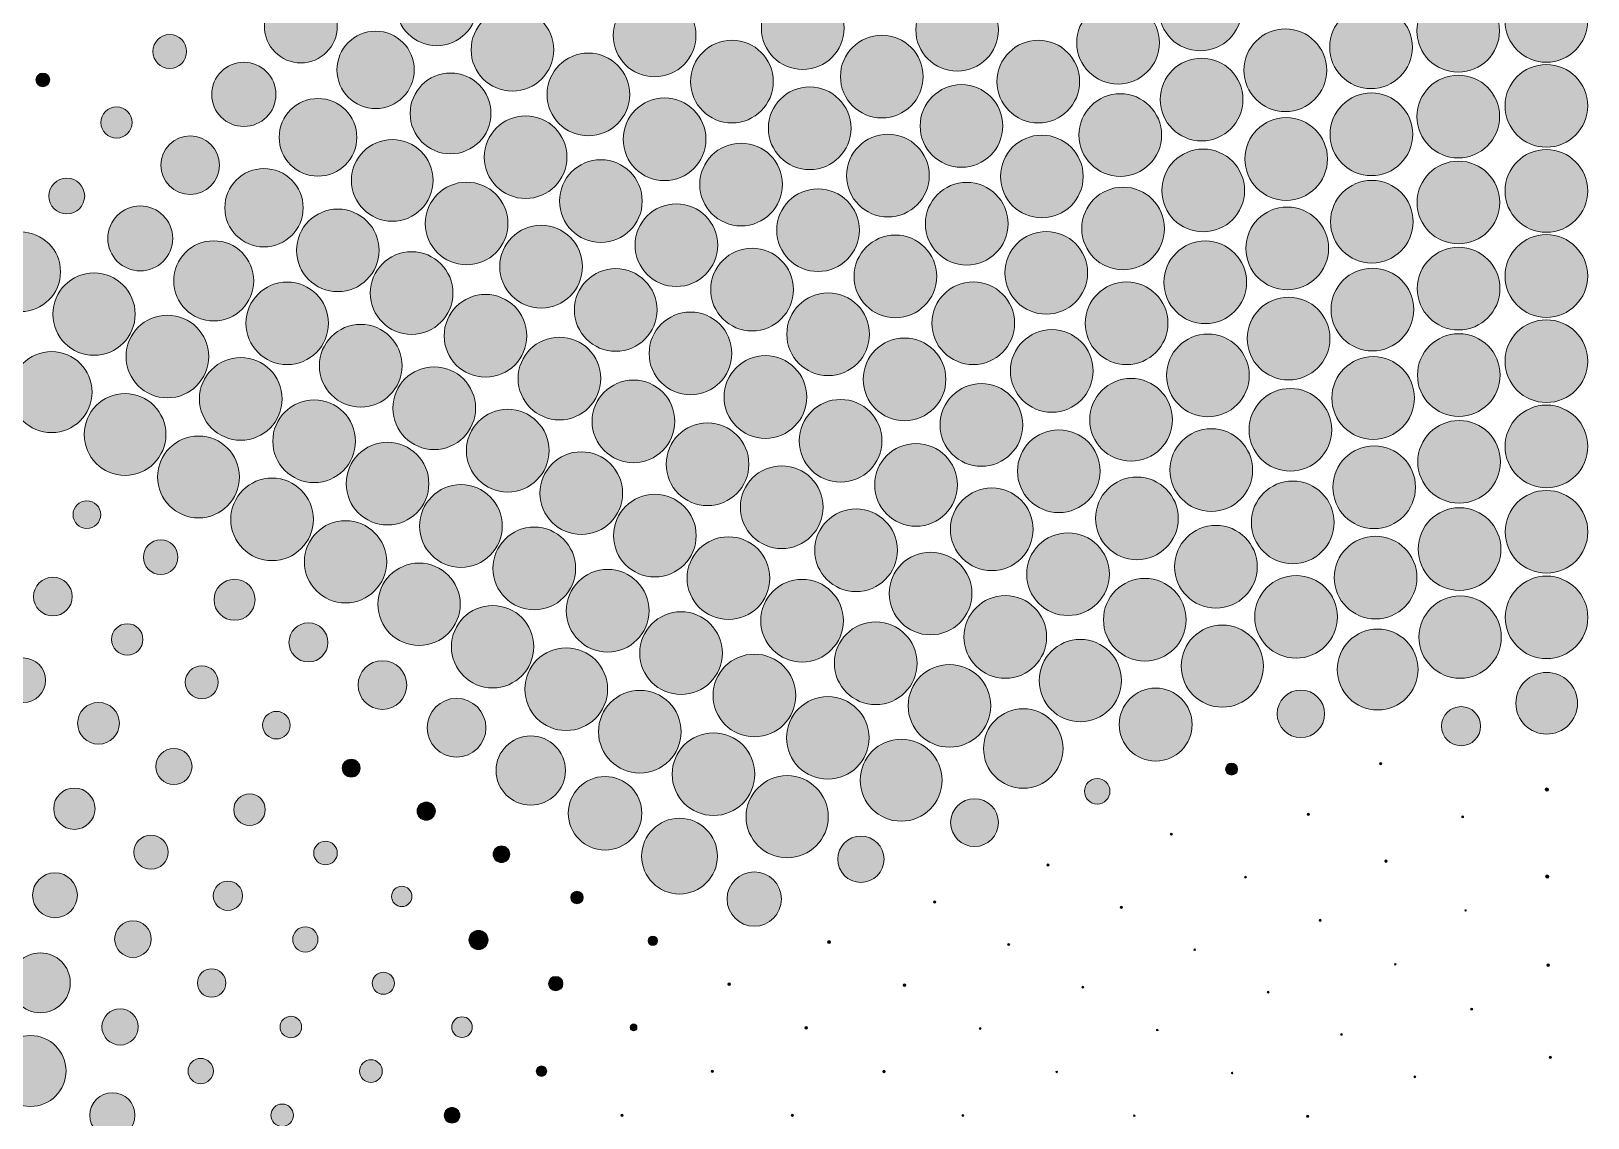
# Model space of a CAD drawing. Extents: x 3515 to 4006, y 175 to 667.
# Drawn here: x 3666.5 to 3757.7, y 426 to 489.6 of the extents above; entities that cross this region are included whole.
import ezdxf

# ---------------------------------------------------------------- set-up
doc = ezdxf.new("R2010")
doc.units = 0
doc.header["$MEASUREMENT"] = 0
doc.layers.add('Capa 1', color=7, linetype='Continuous', lineweight=0)

# ---------------------------------------------------------------- blocks, each defined once
blk = doc.blocks.new('Block_0')
at = {"layer": 'Capa 1', "true_color": 0x000000, "transparency": 33554687}
h = blk.add_hatch(color=18, dxfattribs=at)
h.dxf.hatch_style = 2
edge = h.paths.add_edge_path()
edge.add_arc((3690.235, 491.133), 2.357, 0, 360)
h = blk.add_hatch(color=18, dxfattribs=at)
h.dxf.hatch_style = 2
edge = h.paths.add_edge_path()
edge.add_arc((3734.956, 490.901), 2.421, 0, 360)
h = blk.add_hatch(color=18, dxfattribs=at)
h.dxf.hatch_style = 2
edge = h.paths.add_edge_path()
edge.add_arc((3755.223, 490.233), 2.421, 0, 360)
h = blk.add_hatch(color=18, dxfattribs=at)
h.dxf.hatch_style = 2
edge = h.paths.add_edge_path()
edge.add_arc((3682.279, 489.908), 2.135, 0, 360)
h = blk.add_hatch(color=18, dxfattribs=at)
h.dxf.hatch_style = 2
edge = h.paths.add_edge_path()
edge.add_arc((3702.998, 489.379), 2.421, 0, 360)
h = blk.add_hatch(color=18, dxfattribs=at)
h.dxf.hatch_style = 2
edge = h.paths.add_edge_path()
edge.add_arc((3711.673, 489.809), 2.421, 0, 360)
h = blk.add_hatch(color=18, dxfattribs=at)
h.dxf.hatch_style = 2
edge = h.paths.add_edge_path()
edge.add_arc((3720.715, 489.715), 2.421, 0, 360)
h = blk.add_hatch(color=18, dxfattribs=at)
h.dxf.hatch_style = 2
edge = h.paths.add_edge_path()
edge.add_arc((3750.06, 489.651), 2.421, 0, 360)
h = blk.add_hatch(color=18, dxfattribs=at)
h.dxf.hatch_style = 2
edge = h.paths.add_edge_path()
edge.add_arc((3694.669, 488.536), 2.417, 0, 360)
h = blk.add_hatch(color=18, dxfattribs=at)
h.dxf.hatch_style = 2
edge = h.paths.add_edge_path()
edge.add_arc((3730.139, 488.954), 2.421, 0, 360)
h = blk.add_hatch(color=18, dxfattribs=at)
h.dxf.hatch_style = 2
edge = h.paths.add_edge_path()
edge.add_arc((3744.955, 488.686), 2.421, 0, 360)
h = blk.add_hatch(color=18, dxfattribs=at)
h.dxf.hatch_style = 2
edge = h.paths.add_edge_path()
edge.add_arc((3686.658, 487.364), 2.266, 0, 360)
h = blk.add_hatch(color=18, dxfattribs=at)
h.dxf.hatch_style = 2
edge = h.paths.add_edge_path()
edge.add_arc((3739.937, 487.341), 2.421, 0, 360)
h = blk.add_hatch(color=18, dxfattribs=at)
h.dxf.hatch_style = 2
edge = h.paths.add_edge_path()
edge.add_arc((3674.598, 488.44), 0.991, 0, 360)
h = blk.add_hatch(color=18, dxfattribs=at)
h.dxf.hatch_style = 2
edge = h.paths.add_edge_path()
edge.add_arc((3707.526, 486.678), 2.421, 0, 360)
h = blk.add_hatch(color=18, dxfattribs=at)
h.dxf.hatch_style = 2
edge = h.paths.add_edge_path()
edge.add_arc((3716.303, 486.971), 2.421, 0, 360)
h = blk.add_hatch(color=18, dxfattribs=at)
h.dxf.hatch_style = 2
edge = h.paths.add_edge_path()
edge.add_arc((3725.469, 486.677), 2.421, 0, 360)
h = blk.add_hatch(color=18, dxfattribs=at)
h.dxf.hatch_style = 2
edge = h.paths.add_edge_path()
edge.add_arc((3678.939, 485.928), 1.88, 0, 360)
h = blk.add_hatch(color=18, dxfattribs=at)
h.dxf.hatch_style = 2
edge = h.paths.add_edge_path()
edge.add_arc((3699.117, 485.925), 2.421, 0, 360)
h = blk.add_hatch(color=18, dxfattribs=at)
h.dxf.hatch_style = 2
edge = h.paths.add_edge_path()
edge.add_arc((3735.033, 485.625), 2.421, 0, 360)
h = blk.add_hatch(color=18, dxfattribs=at)
h.dxf.hatch_style = 2
edge = h.paths.add_edge_path()
edge.add_arc((3667.168, 486.773), 0.401, 0, 360)
h = blk.add_hatch(color=18, dxfattribs=at)
h.dxf.hatch_style = 2
edge = h.paths.add_edge_path()
edge.add_arc((3691.046, 484.812), 2.365, 0, 360)
h = blk.add_hatch(color=18, dxfattribs=at)
h.dxf.hatch_style = 2
edge = h.paths.add_edge_path()
edge.add_arc((3750.066, 484.63), 2.421, 0, 360)
h = blk.add_hatch(color=18, dxfattribs=at)
h.dxf.hatch_style = 2
edge = h.paths.add_edge_path()
edge.add_arc((3755.224, 485.256), 2.421, 0, 360)
h = blk.add_hatch(color=18, dxfattribs=at)
h.dxf.hatch_style = 2
edge = h.paths.add_edge_path()
edge.add_arc((3712.08, 483.945), 2.421, 0, 360)
h = blk.add_hatch(color=18, dxfattribs=at)
h.dxf.hatch_style = 2
edge = h.paths.add_edge_path()
edge.add_arc((3720.969, 484.079), 2.421, 0, 360)
h = blk.add_hatch(color=18, dxfattribs=at)
h.dxf.hatch_style = 2
edge = h.paths.add_edge_path()
edge.add_arc((3730.271, 483.547), 2.421, 0, 360)
h = blk.add_hatch(color=18, dxfattribs=at)
h.dxf.hatch_style = 2
edge = h.paths.add_edge_path()
edge.add_arc((3744.976, 483.59), 2.421, 0, 360)
h = blk.add_hatch(color=18, dxfattribs=at)
h.dxf.hatch_style = 2
edge = h.paths.add_edge_path()
edge.add_arc((3671.484, 484.28), 0.919, 0, 360)
h = blk.add_hatch(color=18, dxfattribs=at)
h.dxf.hatch_style = 2
edge = h.paths.add_edge_path()
edge.add_arc((3683.283, 483.413), 2.272, 0, 360)
h = blk.add_hatch(color=18, dxfattribs=at)
h.dxf.hatch_style = 2
edge = h.paths.add_edge_path()
edge.add_arc((3703.58, 483.297), 2.421, 0, 360)
h = blk.add_hatch(color=18, dxfattribs=at)
h.dxf.hatch_style = 2
edge = h.paths.add_edge_path()
edge.add_arc((3695.443, 482.251), 2.42, 0, 360)
h = blk.add_hatch(color=18, dxfattribs=at)
h.dxf.hatch_style = 2
edge = h.paths.add_edge_path()
edge.add_arc((3739.986, 482.145), 2.421, 0, 360)
h = blk.add_hatch(color=18, dxfattribs=at)
h.dxf.hatch_style = 2
edge = h.paths.add_edge_path()
edge.add_arc((3675.801, 481.786), 1.715, 0, 360)
h = blk.add_hatch(color=18, dxfattribs=at)
h.dxf.hatch_style = 2
edge = h.paths.add_edge_path()
edge.add_arc((3687.633, 480.893), 2.393, 0, 360)
h = blk.add_hatch(color=18, dxfattribs=at)
h.dxf.hatch_style = 2
edge = h.paths.add_edge_path()
edge.add_arc((3716.662, 481.174), 2.421, 0, 360)
h = blk.add_hatch(color=18, dxfattribs=at)
h.dxf.hatch_style = 2
edge = h.paths.add_edge_path()
edge.add_arc((3725.678, 481.12), 2.421, 0, 360)
h = blk.add_hatch(color=18, dxfattribs=at)
h.dxf.hatch_style = 2
edge = h.paths.add_edge_path()
edge.add_arc((3708.063, 480.649), 2.421, 0, 360)
h = blk.add_hatch(color=18, dxfattribs=at)
h.dxf.hatch_style = 2
edge = h.paths.add_edge_path()
edge.add_arc((3735.128, 480.303), 2.421, 0, 360)
h = blk.add_hatch(color=18, dxfattribs=at)
h.dxf.hatch_style = 2
edge = h.paths.add_edge_path()
edge.add_arc((3755.225, 480.276), 2.421, 0, 360)
h = blk.add_hatch(color=18, dxfattribs=at)
h.dxf.hatch_style = 2
edge = h.paths.add_edge_path()
edge.add_arc((3680.12, 479.29), 2.295, 0, 360)
h = blk.add_hatch(color=18, dxfattribs=at)
h.dxf.hatch_style = 2
edge = h.paths.add_edge_path()
edge.add_arc((3699.85, 479.68), 2.421, 0, 360)
h = blk.add_hatch(color=18, dxfattribs=at)
h.dxf.hatch_style = 2
edge = h.paths.add_edge_path()
edge.add_arc((3750.074, 479.598), 2.421, 0, 360)
h = blk.add_hatch(color=18, dxfattribs=at)
h.dxf.hatch_style = 2
edge = h.paths.add_edge_path()
edge.add_arc((3668.571, 479.977), 1.048, 0, 360)
h = blk.add_hatch(color=18, dxfattribs=at)
h.dxf.hatch_style = 2
edge = h.paths.add_edge_path()
edge.add_arc((3691.988, 478.369), 2.42, 0, 360)
h = blk.add_hatch(color=18, dxfattribs=at)
h.dxf.hatch_style = 2
edge = h.paths.add_edge_path()
edge.add_arc((3721.278, 478.355), 2.421, 0, 360)
h = blk.add_hatch(color=18, dxfattribs=at)
h.dxf.hatch_style = 2
edge = h.paths.add_edge_path()
edge.add_arc((3730.435, 478.075), 2.421, 0, 360)
h = blk.add_hatch(color=18, dxfattribs=at)
h.dxf.hatch_style = 2
edge = h.paths.add_edge_path()
edge.add_arc((3745.002, 478.473), 2.421, 0, 360)
h = blk.add_hatch(color=18, dxfattribs=at)
h.dxf.hatch_style = 2
edge = h.paths.add_edge_path()
edge.add_arc((3712.568, 477.975), 2.421, 0, 360)
h = blk.add_hatch(color=18, dxfattribs=at)
h.dxf.hatch_style = 2
edge = h.paths.add_edge_path()
edge.add_arc((3672.874, 477.493), 1.9, 0, 360)
h = blk.add_hatch(color=18, dxfattribs=at)
h.dxf.hatch_style = 2
edge = h.paths.add_edge_path()
edge.add_arc((3684.442, 476.793), 2.417, 0, 360)
h = blk.add_hatch(color=18, dxfattribs=at)
h.dxf.hatch_style = 2
edge = h.paths.add_edge_path()
edge.add_arc((3704.271, 477.097), 2.421, 0, 360)
h = blk.add_hatch(color=18, dxfattribs=at)
h.dxf.hatch_style = 2
edge = h.paths.add_edge_path()
edge.add_arc((3740.048, 476.911), 2.421, 0, 360)
h = blk.add_hatch(color=18, dxfattribs=at)
h.dxf.hatch_style = 2
edge = h.paths.add_edge_path()
edge.add_arc((3665.867, 475.54), 2.334, 0, 360)
h = blk.add_hatch(color=18, dxfattribs=at)
h.dxf.hatch_style = 2
edge = h.paths.add_edge_path()
edge.add_arc((3696.35, 475.84), 2.421, 0, 360)
h = blk.add_hatch(color=18, dxfattribs=at)
h.dxf.hatch_style = 2
edge = h.paths.add_edge_path()
edge.add_arc((3725.935, 475.478), 2.421, 0, 360)
h = blk.add_hatch(color=18, dxfattribs=at)
h.dxf.hatch_style = 2
edge = h.paths.add_edge_path()
edge.add_arc((3677.177, 475.008), 2.346, 0, 360)
h = blk.add_hatch(color=18, dxfattribs=at)
h.dxf.hatch_style = 2
edge = h.paths.add_edge_path()
edge.add_arc((3708.706, 474.498), 2.421, 0, 360)
h = blk.add_hatch(color=18, dxfattribs=at)
h.dxf.hatch_style = 2
edge = h.paths.add_edge_path()
edge.add_arc((3717.098, 475.27), 2.421, 0, 360)
h = blk.add_hatch(color=18, dxfattribs=at)
h.dxf.hatch_style = 2
edge = h.paths.add_edge_path()
edge.add_arc((3735.248, 474.923), 2.421, 0, 360)
h = blk.add_hatch(color=18, dxfattribs=at)
h.dxf.hatch_style = 2
edge = h.paths.add_edge_path()
edge.add_arc((3750.084, 474.554), 2.421, 0, 360)
h = blk.add_hatch(color=18, dxfattribs=at)
h.dxf.hatch_style = 2
edge = h.paths.add_edge_path()
edge.add_arc((3755.226, 475.293), 2.421, 0, 360)
h = blk.add_hatch(color=18, dxfattribs=at)
h.dxf.hatch_style = 2
edge = h.paths.add_edge_path()
edge.add_arc((3688.766, 474.294), 2.421, 0, 360)
h = blk.add_hatch(color=18, dxfattribs=at)
h.dxf.hatch_style = 2
edge = h.paths.add_edge_path()
edge.add_arc((3670.165, 473.059), 2.411, 0, 360)
h = blk.add_hatch(color=18, dxfattribs=at)
h.dxf.hatch_style = 2
edge = h.paths.add_edge_path()
edge.add_arc((3700.719, 473.305), 2.421, 0, 360)
h = blk.add_hatch(color=18, dxfattribs=at)
h.dxf.hatch_style = 2
edge = h.paths.add_edge_path()
edge.add_arc((3745.036, 473.329), 2.421, 0, 360)
h = blk.add_hatch(color=18, dxfattribs=at)
h.dxf.hatch_style = 2
edge = h.paths.add_edge_path()
edge.add_arc((3681.481, 472.523), 2.417, 0, 360)
h = blk.add_hatch(color=18, dxfattribs=at)
h.dxf.hatch_style = 2
edge = h.paths.add_edge_path()
edge.add_arc((3693.092, 471.792), 2.421, 0, 360)
h = blk.add_hatch(color=18, dxfattribs=at)
h.dxf.hatch_style = 2
edge = h.paths.add_edge_path()
edge.add_arc((3713.16, 471.881), 2.421, 0, 360)
h = blk.add_hatch(color=18, dxfattribs=at)
h.dxf.hatch_style = 2
edge = h.paths.add_edge_path()
edge.add_arc((3721.66, 472.527), 2.421, 0, 360)
h = blk.add_hatch(color=18, dxfattribs=at)
h.dxf.hatch_style = 2
edge = h.paths.add_edge_path()
edge.add_arc((3730.64, 472.524), 2.421, 0, 360)
h = blk.add_hatch(color=18, dxfattribs=at)
h.dxf.hatch_style = 2
edge = h.paths.add_edge_path()
edge.add_arc((3740.127, 471.63), 2.421, 0, 360)
h = blk.add_hatch(color=18, dxfattribs=at)
h.dxf.hatch_style = 2
edge = h.paths.add_edge_path()
edge.add_arc((3674.462, 470.577), 2.421, 0, 360)
h = blk.add_hatch(color=18, dxfattribs=at)
h.dxf.hatch_style = 2
edge = h.paths.add_edge_path()
edge.add_arc((3685.785, 470.037), 2.421, 0, 360)
h = blk.add_hatch(color=18, dxfattribs=at)
h.dxf.hatch_style = 2
edge = h.paths.add_edge_path()
edge.add_arc((3705.097, 470.761), 2.421, 0, 360)
h = blk.add_hatch(color=18, dxfattribs=at)
h.dxf.hatch_style = 2
edge = h.paths.add_edge_path()
edge.add_arc((3755.228, 470.306), 2.421, 0, 360)
h = blk.add_hatch(color=18, dxfattribs=at)
h.dxf.hatch_style = 2
edge = h.paths.add_edge_path()
edge.add_arc((3697.423, 469.288), 2.421, 0, 360)
h = blk.add_hatch(color=18, dxfattribs=at)
h.dxf.hatch_style = 2
edge = h.paths.add_edge_path()
edge.add_arc((3717.635, 469.241), 2.421, 0, 360)
h = blk.add_hatch(color=18, dxfattribs=at)
h.dxf.hatch_style = 2
edge = h.paths.add_edge_path()
edge.add_arc((3726.259, 469.733), 2.421, 0, 360)
h = blk.add_hatch(color=18, dxfattribs=at)
h.dxf.hatch_style = 2
edge = h.paths.add_edge_path()
edge.add_arc((3735.402, 469.472), 2.421, 0, 360)
h = blk.add_hatch(color=18, dxfattribs=at)
h.dxf.hatch_style = 2
edge = h.paths.add_edge_path()
edge.add_arc((3750.097, 469.493), 2.421, 0, 360)
h = blk.add_hatch(color=18, dxfattribs=at)
h.dxf.hatch_style = 2
edge = h.paths.add_edge_path()
edge.add_arc((3667.68, 468.495), 2.371, 0, 360)
h = blk.add_hatch(color=18, dxfattribs=at)
h.dxf.hatch_style = 2
edge = h.paths.add_edge_path()
edge.add_arc((3678.76, 468.096), 2.421, 0, 360)
h = blk.add_hatch(color=18, dxfattribs=at)
h.dxf.hatch_style = 2
edge = h.paths.add_edge_path()
edge.add_arc((3709.486, 468.207), 2.421, 0, 360)
h = blk.add_hatch(color=18, dxfattribs=at)
h.dxf.hatch_style = 2
edge = h.paths.add_edge_path()
edge.add_arc((3745.08, 468.149), 2.421, 0, 360)
h = blk.add_hatch(color=18, dxfattribs=at)
h.dxf.hatch_style = 2
edge = h.paths.add_edge_path()
edge.add_arc((3690.09, 467.551), 2.421, 0, 360)
h = blk.add_hatch(color=18, dxfattribs=at)
h.dxf.hatch_style = 2
edge = h.paths.add_edge_path()
edge.add_arc((3701.758, 466.781), 2.421, 0, 360)
h = blk.add_hatch(color=18, dxfattribs=at)
h.dxf.hatch_style = 2
edge = h.paths.add_edge_path()
edge.add_arc((3722.137, 466.57), 2.421, 0, 360)
h = blk.add_hatch(color=18, dxfattribs=at)
h.dxf.hatch_style = 2
edge = h.paths.add_edge_path()
edge.add_arc((3730.903, 466.874), 2.421, 0, 360)
h = blk.add_hatch(color=18, dxfattribs=at)
h.dxf.hatch_style = 2
edge = h.paths.add_edge_path()
edge.add_arc((3740.231, 466.287), 2.421, 0, 360)
h = blk.add_hatch(color=18, dxfattribs=at)
h.dxf.hatch_style = 2
edge = h.paths.add_edge_path()
edge.add_arc((3671.983, 466.011), 2.393, 0, 360)
h = blk.add_hatch(color=18, dxfattribs=at)
h.dxf.hatch_style = 2
edge = h.paths.add_edge_path()
edge.add_arc((3683.057, 465.615), 2.421, 0, 360)
h = blk.add_hatch(color=18, dxfattribs=at)
h.dxf.hatch_style = 2
edge = h.paths.add_edge_path()
edge.add_arc((3713.889, 465.642), 2.421, 0, 360)
h = blk.add_hatch(color=18, dxfattribs=at)
h.dxf.hatch_style = 2
edge = h.paths.add_edge_path()
edge.add_arc((3755.23, 465.313), 2.421, 0, 360)
h = blk.add_hatch(color=18, dxfattribs=at)
h.dxf.hatch_style = 2
edge = h.paths.add_edge_path()
edge.add_arc((3694.397, 465.065), 2.421, 0, 360)
h = blk.add_hatch(color=18, dxfattribs=at)
h.dxf.hatch_style = 2
edge = h.paths.add_edge_path()
edge.add_arc((3750.115, 464.411), 2.421, 0, 360)
h = blk.add_hatch(color=18, dxfattribs=at)
h.dxf.hatch_style = 2
edge = h.paths.add_edge_path()
edge.add_arc((3676.287, 463.526), 2.397, 0, 360)
h = blk.add_hatch(color=18, dxfattribs=at)
h.dxf.hatch_style = 2
edge = h.paths.add_edge_path()
edge.add_arc((3706.097, 464.269), 2.421, 0, 360)
h = blk.add_hatch(color=18, dxfattribs=at)
h.dxf.hatch_style = 2
edge = h.paths.add_edge_path()
edge.add_arc((3726.671, 463.861), 2.421, 0, 360)
h = blk.add_hatch(color=18, dxfattribs=at)
h.dxf.hatch_style = 2
edge = h.paths.add_edge_path()
edge.add_arc((3735.602, 463.929), 2.421, 0, 360)
h = blk.add_hatch(color=18, dxfattribs=at)
h.dxf.hatch_style = 2
edge = h.paths.add_edge_path()
edge.add_arc((3687.355, 463.134), 2.421, 0, 360)
h = blk.add_hatch(color=18, dxfattribs=at)
h.dxf.hatch_style = 2
edge = h.paths.add_edge_path()
edge.add_arc((3698.704, 462.578), 2.421, 0, 360)
h = blk.add_hatch(color=18, dxfattribs=at)
h.dxf.hatch_style = 2
edge = h.paths.add_edge_path()
edge.add_arc((3718.307, 463.061), 2.421, 0, 360)
h = blk.add_hatch(color=18, dxfattribs=at)
h.dxf.hatch_style = 2
edge = h.paths.add_edge_path()
edge.add_arc((3745.14, 462.922), 2.421, 0, 360)
h = blk.add_hatch(color=18, dxfattribs=at)
h.dxf.hatch_style = 2
edge = h.paths.add_edge_path()
edge.add_arc((3710.443, 461.753), 2.421, 0, 360)
h = blk.add_hatch(color=18, dxfattribs=at)
h.dxf.hatch_style = 2
edge = h.paths.add_edge_path()
edge.add_arc((3680.592, 461.042), 2.418, 0, 360)
h = blk.add_hatch(color=18, dxfattribs=at)
h.dxf.hatch_style = 2
edge = h.paths.add_edge_path()
edge.add_arc((3731.246, 461.1), 2.421, 0, 360)
h = blk.add_hatch(color=18, dxfattribs=at)
h.dxf.hatch_style = 2
edge = h.paths.add_edge_path()
edge.add_arc((3740.37, 460.864), 2.421, 0, 360)
h = blk.add_hatch(color=18, dxfattribs=at)
h.dxf.hatch_style = 2
edge = h.paths.add_edge_path()
edge.add_arc((3691.653, 460.653), 2.421, 0, 360)
h = blk.add_hatch(color=18, dxfattribs=at)
h.dxf.hatch_style = 2
edge = h.paths.add_edge_path()
edge.add_arc((3703.012, 460.089), 2.421, 0, 360)
h = blk.add_hatch(color=18, dxfattribs=at)
h.dxf.hatch_style = 2
edge = h.paths.add_edge_path()
edge.add_arc((3722.745, 460.459), 2.421, 0, 360)
h = blk.add_hatch(color=18, dxfattribs=at)
h.dxf.hatch_style = 2
edge = h.paths.add_edge_path()
edge.add_arc((3755.233, 460.313), 2.421, 0, 360)
h = blk.add_hatch(color=18, dxfattribs=at)
h.dxf.hatch_style = 2
edge = h.paths.add_edge_path()
edge.add_arc((3669.746, 461.321), 0.811, 0, 360)
h = blk.add_hatch(color=18, dxfattribs=at)
h.dxf.hatch_style = 2
edge = h.paths.add_edge_path()
edge.add_arc((3714.797, 459.231), 2.421, 0, 360)
h = blk.add_hatch(color=18, dxfattribs=at)
h.dxf.hatch_style = 2
edge = h.paths.add_edge_path()
edge.add_arc((3750.14, 459.3), 2.421, 0, 360)
h = blk.add_hatch(color=18, dxfattribs=at)
h.dxf.hatch_style = 2
edge = h.paths.add_edge_path()
edge.add_arc((3684.897, 458.556), 2.409, 0, 360)
h = blk.add_hatch(color=18, dxfattribs=at)
h.dxf.hatch_style = 2
edge = h.paths.add_edge_path()
edge.add_arc((3695.95, 458.171), 2.421, 0, 360)
h = blk.add_hatch(color=18, dxfattribs=at)
h.dxf.hatch_style = 2
edge = h.paths.add_edge_path()
edge.add_arc((3735.873, 458.268), 2.421, 0, 360)
h = blk.add_hatch(color=18, dxfattribs=at)
h.dxf.hatch_style = 2
edge = h.paths.add_edge_path()
edge.add_arc((3674.069, 458.827), 1.013, 0, 360)
h = blk.add_hatch(color=18, dxfattribs=at)
h.dxf.hatch_style = 2
edge = h.paths.add_edge_path()
edge.add_arc((3707.322, 457.6), 2.421, 0, 360)
h = blk.add_hatch(color=18, dxfattribs=at)
h.dxf.hatch_style = 2
edge = h.paths.add_edge_path()
edge.add_arc((3727.209, 457.831), 2.421, 0, 360)
h = blk.add_hatch(color=18, dxfattribs=at)
h.dxf.hatch_style = 2
edge = h.paths.add_edge_path()
edge.add_arc((3745.222, 457.631), 2.421, 0, 360)
h = blk.add_hatch(color=18, dxfattribs=at)
h.dxf.hatch_style = 2
edge = h.paths.add_edge_path()
edge.add_arc((3719.161, 456.7), 2.421, 0, 360)
h = blk.add_hatch(color=18, dxfattribs=at)
h.dxf.hatch_style = 2
edge = h.paths.add_edge_path()
edge.add_arc((3689.203, 456.07), 2.41, 0, 360)
h = blk.add_hatch(color=18, dxfattribs=at)
h.dxf.hatch_style = 2
edge = h.paths.add_edge_path()
edge.add_arc((3700.248, 455.69), 2.421, 0, 360)
h = blk.add_hatch(color=18, dxfattribs=at)
h.dxf.hatch_style = 2
edge = h.paths.add_edge_path()
edge.add_arc((3740.565, 455.334), 2.421, 0, 360)
h = blk.add_hatch(color=18, dxfattribs=at)
h.dxf.hatch_style = 2
edge = h.paths.add_edge_path()
edge.add_arc((3755.238, 455.302), 2.417, 0, 360)
h = blk.add_hatch(color=18, dxfattribs=at)
h.dxf.hatch_style = 2
edge = h.paths.add_edge_path()
edge.add_arc((3667.757, 456.521), 1.135, 0, 360)
h = blk.add_hatch(color=18, dxfattribs=at)
h.dxf.hatch_style = 2
edge = h.paths.add_edge_path()
edge.add_arc((3678.396, 456.332), 1.201, 0, 360)
h = blk.add_hatch(color=18, dxfattribs=at)
h.dxf.hatch_style = 2
edge = h.paths.add_edge_path()
edge.add_arc((3711.635, 455.109), 2.421, 0, 360)
h = blk.add_hatch(color=18, dxfattribs=at)
h.dxf.hatch_style = 2
edge = h.paths.add_edge_path()
edge.add_arc((3731.706, 455.166), 2.421, 0, 360)
h = blk.add_hatch(color=18, dxfattribs=at)
h.dxf.hatch_style = 2
edge = h.paths.add_edge_path()
edge.add_arc((3693.511, 453.584), 2.413, 0, 360)
h = blk.add_hatch(color=18, dxfattribs=at)
h.dxf.hatch_style = 2
edge = h.paths.add_edge_path()
edge.add_arc((3723.537, 454.158), 2.421, 0, 360)
h = blk.add_hatch(color=18, dxfattribs=at)
h.dxf.hatch_style = 2
edge = h.paths.add_edge_path()
edge.add_arc((3750.176, 454.147), 2.411, 0, 360)
h = blk.add_hatch(color=18, dxfattribs=at)
h.dxf.hatch_style = 2
edge = h.paths.add_edge_path()
edge.add_arc((3682.725, 453.836), 1.141, 0, 360)
h = blk.add_hatch(color=18, dxfattribs=at)
h.dxf.hatch_style = 2
edge = h.paths.add_edge_path()
edge.add_arc((3704.546, 453.209), 2.421, 0, 360)
h = blk.add_hatch(color=18, dxfattribs=at)
h.dxf.hatch_style = 2
edge = h.paths.add_edge_path()
edge.add_arc((3715.949, 452.616), 2.421, 0, 360)
h = blk.add_hatch(color=18, dxfattribs=at)
h.dxf.hatch_style = 2
edge = h.paths.add_edge_path()
edge.add_arc((3672.114, 454.013), 0.916, 0, 360)
h = blk.add_hatch(color=18, dxfattribs=at)
h.dxf.hatch_style = 2
edge = h.paths.add_edge_path()
edge.add_arc((3736.247, 452.449), 2.407, 0, 360)
h = blk.add_hatch(color=18, dxfattribs=at)
h.dxf.hatch_style = 2
edge = h.paths.add_edge_path()
edge.add_arc((3745.343, 452.25), 2.366, 0, 360)
h = blk.add_hatch(color=18, dxfattribs=at)
h.dxf.hatch_style = 2
edge = h.paths.add_edge_path()
edge.add_arc((3697.82, 451.097), 2.421, 0, 360)
h = blk.add_hatch(color=18, dxfattribs=at)
h.dxf.hatch_style = 2
edge = h.paths.add_edge_path()
edge.add_arc((3708.843, 450.728), 2.421, 0, 360)
h = blk.add_hatch(color=18, dxfattribs=at)
h.dxf.hatch_style = 2
edge = h.paths.add_edge_path()
edge.add_arc((3727.929, 451.602), 2.409, 0, 360)
h = blk.add_hatch(color=18, dxfattribs=at)
h.dxf.hatch_style = 2
edge = h.paths.add_edge_path()
edge.add_arc((3666.023, 451.623), 1.304, 0, 360)
h = blk.add_hatch(color=18, dxfattribs=at)
h.dxf.hatch_style = 2
edge = h.paths.add_edge_path()
edge.add_arc((3676.477, 451.504), 0.965, 0, 360)
h = blk.add_hatch(color=18, dxfattribs=at)
h.dxf.hatch_style = 2
edge = h.paths.add_edge_path()
edge.add_arc((3687.059, 451.338), 1.426, 0, 360)
h = blk.add_hatch(color=18, dxfattribs=at)
h.dxf.hatch_style = 2
edge = h.paths.add_edge_path()
edge.add_arc((3720.268, 450.121), 2.421, 0, 360)
h = blk.add_hatch(color=18, dxfattribs=at)
h.dxf.hatch_style = 2
edge = h.paths.add_edge_path()
edge.add_arc((3755.245, 450.275), 1.807, 0, 360)
h = blk.add_hatch(color=18, dxfattribs=at)
h.dxf.hatch_style = 2
edge = h.paths.add_edge_path()
edge.add_arc((3691.398, 448.837), 1.722, 0, 360)
h = blk.add_hatch(color=18, dxfattribs=at)
h.dxf.hatch_style = 2
edge = h.paths.add_edge_path()
edge.add_arc((3702.131, 448.609), 2.421, 0, 360)
h = blk.add_hatch(color=18, dxfattribs=at)
h.dxf.hatch_style = 2
edge = h.paths.add_edge_path()
edge.add_arc((3713.141, 448.246), 2.416, 0, 360)
h = blk.add_hatch(color=18, dxfattribs=at)
h.dxf.hatch_style = 2
edge = h.paths.add_edge_path()
edge.add_arc((3732.343, 449.025), 2.134, 0, 360)
h = blk.add_hatch(color=18, dxfattribs=at)
h.dxf.hatch_style = 2
edge = h.paths.add_edge_path()
edge.add_arc((3740.847, 449.654), 1.389, 0, 360)
h = blk.add_hatch(color=18, dxfattribs=at)
h.dxf.hatch_style = 2
edge = h.paths.add_edge_path()
edge.add_arc((3670.427, 449.099), 1.224, 0, 360)
h = blk.add_hatch(color=18, dxfattribs=at)
h.dxf.hatch_style = 2
edge = h.paths.add_edge_path()
edge.add_arc((3680.848, 448.991), 0.809, 0, 360)
h = blk.add_hatch(color=18, dxfattribs=at)
h.dxf.hatch_style = 2
edge = h.paths.add_edge_path()
edge.add_arc((3724.59, 447.623), 2.329, 0, 360)
h = blk.add_hatch(color=18, dxfattribs=at)
h.dxf.hatch_style = 2
edge = h.paths.add_edge_path()
edge.add_arc((3750.231, 448.932), 1.145, 0, 360)
h = blk.add_hatch(color=18, dxfattribs=at)
h.dxf.hatch_style = 2
edge = h.paths.add_edge_path()
edge.add_arc((3695.743, 446.335), 2.029, 0, 360)
h = blk.add_hatch(color=18, dxfattribs=at)
h.dxf.hatch_style = 2
edge = h.paths.add_edge_path()
edge.add_arc((3706.445, 446.12), 2.42, 0, 360)
h = blk.add_hatch(color=18, dxfattribs=at)
h.dxf.hatch_style = 2
edge = h.paths.add_edge_path()
edge.add_arc((3717.439, 445.765), 2.398, 0, 360)
h = blk.add_hatch(color=18, dxfattribs=at)
h.dxf.hatch_style = 2
edge = h.paths.add_edge_path()
edge.add_arc((3674.843, 446.571), 1.061, 0, 360)
h = blk.add_hatch(color=18, dxfattribs=at)
h.dxf.hatch_style = 2
edge = h.paths.add_edge_path()
edge.add_arc((3685.229, 446.475), 0.523, 0, 360)
h = blk.add_hatch(color=18, dxfattribs=at)
h.dxf.hatch_style = 2
edge = h.paths.add_edge_path()
edge.add_arc((3736.787, 446.417), 0.351, 0, 360)
h = blk.add_hatch(color=18, dxfattribs=at)
h.dxf.hatch_style = 2
edge = h.paths.add_edge_path()
edge.add_arc((3745.527, 446.738), 0.0666, 0, 360)
h = blk.add_hatch(color=18, dxfattribs=at)
h.dxf.hatch_style = 2
edge = h.paths.add_edge_path()
edge.add_arc((3700.095, 443.829), 2.153, 0, 360)
h = blk.add_hatch(color=18, dxfattribs=at)
h.dxf.hatch_style = 2
edge = h.paths.add_edge_path()
edge.add_arc((3710.761, 443.629), 2.405, 0, 360)
h = blk.add_hatch(color=18, dxfattribs=at)
h.dxf.hatch_style = 2
edge = h.paths.add_edge_path()
edge.add_arc((3728.919, 445.12), 0.748, 0, 360)
h = blk.add_hatch(color=18, dxfattribs=at)
h.dxf.hatch_style = 2
edge = h.paths.add_edge_path()
edge.add_arc((3669.013, 444.099), 1.21, 0, 360)
h = blk.add_hatch(color=18, dxfattribs=at)
h.dxf.hatch_style = 2
edge = h.paths.add_edge_path()
edge.add_arc((3679.273, 444.04), 0.924, 0, 360)
h = blk.add_hatch(color=18, dxfattribs=at)
h.dxf.hatch_style = 2
edge = h.paths.add_edge_path()
edge.add_arc((3755.256, 445.223), 0.0968, 0, 360)
h = blk.add_hatch(color=18, dxfattribs=at)
h.dxf.hatch_style = 2
edge = h.paths.add_edge_path()
edge.add_arc((3689.621, 443.955), 0.534, 0, 360)
h = blk.add_hatch(color=18, dxfattribs=at)
h.dxf.hatch_style = 2
edge = h.paths.add_edge_path()
edge.add_arc((3721.736, 443.284), 1.4, 0, 360)
h = blk.add_hatch(color=18, dxfattribs=at)
h.dxf.hatch_style = 2
edge = h.paths.add_edge_path()
edge.add_arc((3704.456, 441.32), 2.217, 0, 360)
h = blk.add_hatch(color=18, dxfattribs=at)
h.dxf.hatch_style = 2
edge = h.paths.add_edge_path()
edge.add_arc((3741.276, 443.762), 0.0666, 0, 360)
h = blk.add_hatch(color=18, dxfattribs=at)
h.dxf.hatch_style = 2
edge = h.paths.add_edge_path()
edge.add_arc((3750.323, 443.62), 0.0569, 0, 360)
h = blk.add_hatch(color=18, dxfattribs=at)
h.dxf.hatch_style = 2
edge = h.paths.add_edge_path()
edge.add_arc((3673.498, 441.552), 1.001, 0, 360)
h = blk.add_hatch(color=18, dxfattribs=at)
h.dxf.hatch_style = 2
edge = h.paths.add_edge_path()
edge.add_arc((3683.721, 441.503), 0.691, 0, 360)
h = blk.add_hatch(color=18, dxfattribs=at)
h.dxf.hatch_style = 2
edge = h.paths.add_edge_path()
edge.add_arc((3715.08, 441.137), 1.358, 0, 360)
h = blk.add_hatch(color=18, dxfattribs=at)
h.dxf.hatch_style = 2
edge = h.paths.add_edge_path()
edge.add_arc((3733.256, 442.611), 0.0629, 0, 360)
h = blk.add_hatch(color=18, dxfattribs=at)
h.dxf.hatch_style = 2
edge = h.paths.add_edge_path()
edge.add_arc((3694.027, 441.431), 0.487, 0, 360)
h = blk.add_hatch(color=18, dxfattribs=at)
h.dxf.hatch_style = 2
edge = h.paths.add_edge_path()
edge.add_arc((3708.83, 438.807), 1.59, 0, 360)
h = blk.add_hatch(color=18, dxfattribs=at)
h.dxf.hatch_style = 2
edge = h.paths.add_edge_path()
edge.add_arc((3726.034, 440.803), 0.0629, 0, 360)
h = blk.add_hatch(color=18, dxfattribs=at)
h.dxf.hatch_style = 2
edge = h.paths.add_edge_path()
edge.add_arc((3745.831, 441.026), 0.0726, 0, 360)
h = blk.add_hatch(color=18, dxfattribs=at)
h.dxf.hatch_style = 2
edge = h.paths.add_edge_path()
edge.add_arc((3667.877, 439.029), 1.312, 0, 360)
h = blk.add_hatch(color=18, dxfattribs=at)
h.dxf.hatch_style = 2
edge = h.paths.add_edge_path()
edge.add_arc((3678.006, 439.001), 0.858, 0, 360)
h = blk.add_hatch(color=18, dxfattribs=at)
h.dxf.hatch_style = 2
edge = h.paths.add_edge_path()
edge.add_arc((3688.189, 438.961), 0.598, 0, 360)
h = blk.add_hatch(color=18, dxfattribs=at)
h.dxf.hatch_style = 2
edge = h.paths.add_edge_path()
edge.add_arc((3737.606, 440.092), 0.0557, 0, 360)
h = blk.add_hatch(color=18, dxfattribs=at)
h.dxf.hatch_style = 2
edge = h.paths.add_edge_path()
edge.add_arc((3755.277, 440.126), 0.098, 0, 360)
h = blk.add_hatch(color=18, dxfattribs=at)
h.dxf.hatch_style = 2
edge = h.paths.add_edge_path()
edge.add_arc((3698.45, 438.901), 0.368, 0, 360)
h = blk.add_hatch(color=18, dxfattribs=at)
h.dxf.hatch_style = 2
edge = h.paths.add_edge_path()
edge.add_arc((3719.405, 438.643), 0.0702, 0, 360)
h = blk.add_hatch(color=18, dxfattribs=at)
h.dxf.hatch_style = 2
edge = h.paths.add_edge_path()
edge.add_arc((3730.331, 438.321), 0.0629, 0, 360)
h = blk.add_hatch(color=18, dxfattribs=at)
h.dxf.hatch_style = 2
edge = h.paths.add_edge_path()
edge.add_arc((3750.49, 438.143), 0.0412, 0, 360)
h = blk.add_hatch(color=18, dxfattribs=at)
h.dxf.hatch_style = 2
edge = h.paths.add_edge_path()
edge.add_arc((3672.447, 436.464), 1.074, 0, 360)
h = blk.add_hatch(color=18, dxfattribs=at)
h.dxf.hatch_style = 2
edge = h.paths.add_edge_path()
edge.add_arc((3682.541, 436.443), 0.741, 0, 360)
h = blk.add_hatch(color=18, dxfattribs=at)
h.dxf.hatch_style = 2
edge = h.paths.add_edge_path()
edge.add_arc((3692.682, 436.412), 0.56, 0, 360)
h = blk.add_hatch(color=18, dxfattribs=at)
h.dxf.hatch_style = 2
edge = h.paths.add_edge_path()
edge.add_arc((3741.976, 437.555), 0.0654, 0, 360)
h = blk.add_hatch(color=18, dxfattribs=at)
h.dxf.hatch_style = 2
edge = h.paths.add_edge_path()
edge.add_arc((3702.894, 436.365), 0.272, 0, 360)
h = blk.add_hatch(color=18, dxfattribs=at)
h.dxf.hatch_style = 2
edge = h.paths.add_edge_path()
edge.add_arc((3713.219, 436.288), 0.0884, 0, 360)
h = blk.add_hatch(color=18, dxfattribs=at)
h.dxf.hatch_style = 2
edge = h.paths.add_edge_path()
edge.add_arc((3723.737, 436.145), 0.0666, 0, 360)
h = blk.add_hatch(color=18, dxfattribs=at)
h.dxf.hatch_style = 2
edge = h.paths.add_edge_path()
edge.add_arc((3734.629, 435.84), 0.0472, 0, 360)
h = blk.add_hatch(color=18, dxfattribs=at)
h.dxf.hatch_style = 2
edge = h.paths.add_edge_path()
edge.add_arc((3667.021, 433.903), 1.754, 0, 360)
h = blk.add_hatch(color=18, dxfattribs=at)
h.dxf.hatch_style = 2
edge = h.paths.add_edge_path()
edge.add_arc((3746.379, 434.989), 0.046, 0, 360)
h = blk.add_hatch(color=18, dxfattribs=at)
h.dxf.hatch_style = 2
edge = h.paths.add_edge_path()
edge.add_arc((3755.323, 434.942), 0.0775, 0, 360)
h = blk.add_hatch(color=18, dxfattribs=at)
h.dxf.hatch_style = 2
edge = h.paths.add_edge_path()
edge.add_arc((3677.051, 433.893), 0.832, 0, 360)
h = blk.add_hatch(color=18, dxfattribs=at)
h.dxf.hatch_style = 2
edge = h.paths.add_edge_path()
edge.add_arc((3687.109, 433.879), 0.645, 0, 360)
h = blk.add_hatch(color=18, dxfattribs=at)
h.dxf.hatch_style = 2
edge = h.paths.add_edge_path()
edge.add_arc((3697.206, 433.857), 0.42, 0, 360)
h = blk.add_hatch(color=18, dxfattribs=at)
h.dxf.hatch_style = 2
edge = h.paths.add_edge_path()
edge.add_arc((3707.366, 433.822), 0.0835, 0, 360)
h = blk.add_hatch(color=18, dxfattribs=at)
h.dxf.hatch_style = 2
edge = h.paths.add_edge_path()
edge.add_arc((3717.629, 433.762), 0.0763, 0, 360)
h = blk.add_hatch(color=18, dxfattribs=at)
h.dxf.hatch_style = 2
edge = h.paths.add_edge_path()
edge.add_arc((3728.079, 433.644), 0.0605, 0, 360)
h = blk.add_hatch(color=18, dxfattribs=at)
h.dxf.hatch_style = 2
edge = h.paths.add_edge_path()
edge.add_arc((3738.927, 433.359), 0.0557, 0, 360)
h = blk.add_hatch(color=18, dxfattribs=at)
h.dxf.hatch_style = 2
edge = h.paths.add_edge_path()
edge.add_arc((3671.694, 431.323), 1.064, 0, 360)
h = blk.add_hatch(color=18, dxfattribs=at)
h.dxf.hatch_style = 2
edge = h.paths.add_edge_path()
edge.add_arc((3750.845, 432.357), 0.0629, 0, 360)
h = blk.add_hatch(color=18, dxfattribs=at)
h.dxf.hatch_style = 2
edge = h.paths.add_edge_path()
edge.add_arc((3681.695, 431.316), 0.631, 0, 360)
h = blk.add_hatch(color=18, dxfattribs=at)
h.dxf.hatch_style = 2
edge = h.paths.add_edge_path()
edge.add_arc((3691.716, 431.307), 0.604, 0, 360)
h = blk.add_hatch(color=18, dxfattribs=at)
h.dxf.hatch_style = 2
edge = h.paths.add_edge_path()
edge.add_arc((3701.77, 431.293), 0.195, 0, 360)
h = blk.add_hatch(color=18, dxfattribs=at)
h.dxf.hatch_style = 2
edge = h.paths.add_edge_path()
edge.add_arc((3711.874, 431.27), 0.0811, 0, 360)
h = blk.add_hatch(color=18, dxfattribs=at)
h.dxf.hatch_style = 2
edge = h.paths.add_edge_path()
edge.add_arc((3722.068, 431.228), 0.0557, 0, 360)
h = blk.add_hatch(color=18, dxfattribs=at)
h.dxf.hatch_style = 2
edge = h.paths.add_edge_path()
edge.add_arc((3666.45, 428.739), 2.075, 0, 360)
h = blk.add_hatch(color=18, dxfattribs=at)
h.dxf.hatch_style = 2
edge = h.paths.add_edge_path()
edge.add_arc((3732.436, 431.136), 0.0496, 0, 360)
h = blk.add_hatch(color=18, dxfattribs=at)
h.dxf.hatch_style = 2
edge = h.paths.add_edge_path()
edge.add_arc((3743.224, 430.878), 0.0496, 0, 360)
h = blk.add_hatch(color=18, dxfattribs=at)
h.dxf.hatch_style = 2
edge = h.paths.add_edge_path()
edge.add_arc((3676.413, 428.737), 0.742, 0, 360)
h = blk.add_hatch(color=18, dxfattribs=at)
h.dxf.hatch_style = 2
edge = h.paths.add_edge_path()
edge.add_arc((3755.452, 429.548), 0.0678, 0, 360)
h = blk.add_hatch(color=18, dxfattribs=at)
h.dxf.hatch_style = 2
edge = h.paths.add_edge_path()
edge.add_arc((3686.386, 428.734), 0.664, 0, 360)
h = blk.add_hatch(color=18, dxfattribs=at)
h.dxf.hatch_style = 2
edge = h.paths.add_edge_path()
edge.add_arc((3696.373, 428.729), 0.303, 0, 360)
h = blk.add_hatch(color=18, dxfattribs=at)
h.dxf.hatch_style = 2
edge = h.paths.add_edge_path()
edge.add_arc((3706.383, 428.721), 0.069, 0, 360)
h = blk.add_hatch(color=18, dxfattribs=at)
h.dxf.hatch_style = 2
edge = h.paths.add_edge_path()
edge.add_arc((3716.431, 428.708), 0.0738, 0, 360)
h = blk.add_hatch(color=18, dxfattribs=at)
h.dxf.hatch_style = 2
edge = h.paths.add_edge_path()
edge.add_arc((3726.549, 428.683), 0.0448, 0, 360)
h = blk.add_hatch(color=18, dxfattribs=at)
h.dxf.hatch_style = 2
edge = h.paths.add_edge_path()
edge.add_arc((3736.817, 428.62), 0.0424, 0, 360)
h = blk.add_hatch(color=18, dxfattribs=at)
h.dxf.hatch_style = 2
edge = h.paths.add_edge_path()
edge.add_arc((3747.522, 428.396), 0.0569, 0, 360)
h = blk.add_hatch(color=18, dxfattribs=at)
h.dxf.hatch_style = 2
edge = h.paths.add_edge_path()
edge.add_arc((3671.241, 426.147), 1.322, 0, 360)
h = blk.add_hatch(color=18, dxfattribs=at)
h.dxf.hatch_style = 2
edge = h.paths.add_edge_path()
edge.add_arc((3681.185, 426.146), 0.657, 0, 360)
h = blk.add_hatch(color=18, dxfattribs=at)
h.dxf.hatch_style = 2
edge = h.paths.add_edge_path()
edge.add_arc((3691.134, 426.145), 0.46, 0, 360)
h = blk.add_hatch(color=18, dxfattribs=at)
h.dxf.hatch_style = 2
edge = h.paths.add_edge_path()
edge.add_arc((3701.092, 426.143), 0.0666, 0, 360)
h = blk.add_hatch(color=18, dxfattribs=at)
h.dxf.hatch_style = 2
edge = h.paths.add_edge_path()
edge.add_arc((3711.062, 426.14), 0.0678, 0, 360)
h = blk.add_hatch(color=18, dxfattribs=at)
h.dxf.hatch_style = 2
edge = h.paths.add_edge_path()
edge.add_arc((3721.055, 426.135), 0.0605, 0, 360)
h = blk.add_hatch(color=18, dxfattribs=at)
h.dxf.hatch_style = 2
edge = h.paths.add_edge_path()
edge.add_arc((3731.092, 426.123), 0.0472, 0, 360)
h = blk.add_hatch(color=18, dxfattribs=at)
h.dxf.hatch_style = 2
edge = h.paths.add_edge_path()
edge.add_arc((3741.241, 426.09), 0.0641, 0, 360)
at = {"layer": 'Capa 1'}
for centre, radius in [((3690.235, 491.133), 2.357), ((3734.956, 490.901), 2.421), ((3755.223, 490.233), 2.421), ((3682.279, 489.908), 2.135), ((3702.998, 489.379), 2.421), ((3711.673, 489.809), 2.421), ((3720.715, 489.715), 2.421), ((3750.06, 489.651), 2.421), ((3694.669, 488.536), 2.417), ((3730.139, 488.954), 2.421), ((3744.955, 488.686), 2.421), ((3686.658, 487.364), 2.266), ((3739.937, 487.341), 2.421), ((3674.598, 488.44), 0.991), ((3707.526, 486.678), 2.421), ((3716.303, 486.971), 2.421), ((3725.469, 486.677), 2.421), ((3678.939, 485.928), 1.88), ((3699.117, 485.925), 2.421), ((3735.033, 485.625), 2.421), ((3667.168, 486.773), 0.401), ((3691.046, 484.812), 2.365), ((3750.066, 484.63), 2.421), ((3755.224, 485.256), 2.421), ((3712.08, 483.945), 2.421), ((3720.969, 484.079), 2.421), ((3730.271, 483.547), 2.421), ((3744.976, 483.59), 2.421), ((3671.484, 484.28), 0.919), ((3683.283, 483.413), 2.272), ((3703.58, 483.297), 2.421), ((3695.443, 482.251), 2.42), ((3739.986, 482.145), 2.421), ((3675.801, 481.786), 1.715), ((3687.633, 480.893), 2.393), ((3716.662, 481.174), 2.421), ((3725.678, 481.12), 2.421), ((3708.063, 480.649), 2.421), ((3735.128, 480.303), 2.421), ((3755.225, 480.276), 2.421), ((3680.12, 479.29), 2.295), ((3699.85, 479.68), 2.421), ((3750.074, 479.598), 2.421), ((3668.571, 479.977), 1.048), ((3691.988, 478.369), 2.42), ((3721.278, 478.355), 2.421), ((3730.435, 478.075), 2.421), ((3745.002, 478.473), 2.421), ((3712.568, 477.975), 2.421), ((3672.874, 477.493), 1.9), ((3684.442, 476.793), 2.417), ((3704.271, 477.097), 2.421), ((3740.048, 476.911), 2.421), ((3665.867, 475.54), 2.334), ((3696.35, 475.84), 2.421), ((3725.935, 475.478), 2.421), ((3677.177, 475.008), 2.346), ((3708.706, 474.498), 2.421), ((3717.098, 475.27), 2.421), ((3735.248, 474.923), 2.421), ((3750.084, 474.554), 2.421), ((3755.226, 475.293), 2.421), ((3688.766, 474.294), 2.421), ((3670.165, 473.059), 2.411), ((3700.719, 473.305), 2.421), ((3745.036, 473.329), 2.421), ((3681.481, 472.523), 2.417), ((3693.092, 471.792), 2.421), ((3713.16, 471.881), 2.421), ((3721.66, 472.527), 2.421), ((3730.64, 472.524), 2.421), ((3740.127, 471.63), 2.421), ((3674.462, 470.577), 2.421), ((3685.785, 470.037), 2.421), ((3705.097, 470.761), 2.421), ((3755.228, 470.306), 2.421), ((3697.423, 469.288), 2.421), ((3717.635, 469.241), 2.421), ((3726.259, 469.733), 2.421), ((3735.402, 469.472), 2.421), ((3750.097, 469.493), 2.421), ((3667.68, 468.495), 2.371), ((3678.76, 468.096), 2.421), ((3709.486, 468.207), 2.421), ((3745.08, 468.149), 2.421), ((3690.09, 467.551), 2.421), ((3701.758, 466.781), 2.421), ((3722.137, 466.57), 2.421), ((3730.903, 466.874), 2.421), ((3740.231, 466.287), 2.421), ((3671.983, 466.011), 2.393), ((3683.057, 465.615), 2.421), ((3713.889, 465.642), 2.421), ((3755.23, 465.313), 2.421), ((3694.397, 465.065), 2.421), ((3750.115, 464.411), 2.421), ((3676.287, 463.526), 2.397), ((3706.097, 464.269), 2.421), ((3726.671, 463.861), 2.421), ((3735.602, 463.929), 2.421), ((3687.355, 463.134), 2.421), ((3698.704, 462.578), 2.421), ((3718.307, 463.061), 2.421), ((3745.14, 462.922), 2.421), ((3710.443, 461.753), 2.421), ((3680.592, 461.042), 2.418), ((3731.246, 461.1), 2.421), ((3740.37, 460.864), 2.421), ((3691.653, 460.653), 2.421), ((3703.012, 460.089), 2.421), ((3722.745, 460.459), 2.421), ((3755.233, 460.313), 2.421), ((3669.746, 461.321), 0.811), ((3714.797, 459.231), 2.421), ((3750.14, 459.3), 2.421), ((3684.897, 458.556), 2.409), ((3695.95, 458.171), 2.421), ((3735.873, 458.268), 2.421), ((3674.069, 458.827), 1.013), ((3707.322, 457.6), 2.421), ((3727.209, 457.831), 2.421), ((3745.222, 457.631), 2.421), ((3719.161, 456.7), 2.421), ((3689.203, 456.07), 2.41), ((3700.248, 455.69), 2.421), ((3740.565, 455.334), 2.421), ((3755.238, 455.302), 2.417), ((3667.757, 456.521), 1.135), ((3678.396, 456.332), 1.201), ((3711.635, 455.109), 2.421), ((3731.706, 455.166), 2.421), ((3693.511, 453.584), 2.413), ((3723.537, 454.158), 2.421), ((3750.176, 454.147), 2.411), ((3682.725, 453.836), 1.141), ((3704.546, 453.209), 2.421), ((3715.949, 452.616), 2.421), ((3672.114, 454.013), 0.916), ((3736.247, 452.449), 2.407), ((3745.343, 452.25), 2.366), ((3697.82, 451.097), 2.421), ((3708.843, 450.728), 2.421), ((3727.929, 451.602), 2.409), ((3666.023, 451.623), 1.304), ((3676.477, 451.504), 0.965), ((3687.059, 451.338), 1.426), ((3720.268, 450.121), 2.421), ((3755.245, 450.275), 1.807), ((3691.398, 448.837), 1.722), ((3702.131, 448.609), 2.421), ((3713.141, 448.246), 2.416), ((3732.343, 449.025), 2.134), ((3740.847, 449.654), 1.389), ((3670.427, 449.099), 1.224), ((3680.848, 448.991), 0.809), ((3724.59, 447.623), 2.329), ((3750.231, 448.932), 1.145), ((3695.743, 446.335), 2.029), ((3706.445, 446.12), 2.42), ((3717.439, 445.765), 2.398), ((3674.843, 446.571), 1.061), ((3685.229, 446.475), 0.523), ((3736.787, 446.417), 0.351), ((3745.527, 446.738), 0.0666), ((3700.095, 443.829), 2.153), ((3710.761, 443.629), 2.405), ((3728.919, 445.12), 0.748), ((3669.013, 444.099), 1.21), ((3679.273, 444.04), 0.924), ((3755.256, 445.223), 0.0968), ((3689.621, 443.955), 0.534), ((3721.736, 443.284), 1.4), ((3704.456, 441.32), 2.217), ((3741.276, 443.762), 0.0666), ((3750.323, 443.62), 0.0569), ((3673.498, 441.552), 1.001), ((3683.721, 441.503), 0.691), ((3715.08, 441.137), 1.358), ((3733.256, 442.611), 0.0629), ((3694.027, 441.431), 0.487), ((3708.83, 438.807), 1.59), ((3726.034, 440.803), 0.0629), ((3745.831, 441.026), 0.0726), ((3667.877, 439.029), 1.312), ((3678.006, 439.001), 0.858), ((3688.189, 438.961), 0.598), ((3737.606, 440.092), 0.0557), ((3755.277, 440.126), 0.098), ((3698.45, 438.901), 0.368), ((3719.405, 438.643), 0.0702), ((3730.331, 438.321), 0.0629), ((3750.49, 438.143), 0.0412), ((3672.447, 436.464), 1.074), ((3682.541, 436.443), 0.741), ((3692.682, 436.412), 0.56), ((3741.976, 437.555), 0.0654), ((3702.894, 436.365), 0.272), ((3713.219, 436.288), 0.0884), ((3723.737, 436.145), 0.0666), ((3734.629, 435.84), 0.0472), ((3667.021, 433.903), 1.754), ((3746.379, 434.989), 0.046), ((3755.323, 434.942), 0.0775), ((3677.051, 433.893), 0.832), ((3687.109, 433.879), 0.645), ((3697.206, 433.857), 0.42), ((3707.366, 433.822), 0.0835), ((3717.629, 433.762), 0.0763), ((3728.079, 433.644), 0.0605), ((3738.927, 433.359), 0.0557), ((3671.694, 431.323), 1.064), ((3750.845, 432.357), 0.0629), ((3681.695, 431.316), 0.631), ((3691.716, 431.307), 0.604), ((3701.77, 431.293), 0.195), ((3711.874, 431.27), 0.0811), ((3722.068, 431.228), 0.0557), ((3666.45, 428.739), 2.075), ((3732.436, 431.136), 0.0496), ((3743.224, 430.878), 0.0496), ((3676.413, 428.737), 0.742), ((3755.452, 429.548), 0.0678), ((3686.386, 428.734), 0.664), ((3696.373, 428.729), 0.303), ((3706.383, 428.721), 0.069), ((3716.431, 428.708), 0.0738), ((3726.549, 428.683), 0.0448), ((3736.817, 428.62), 0.0424), ((3747.522, 428.396), 0.0569), ((3671.241, 426.147), 1.322), ((3681.185, 426.146), 0.657), ((3691.134, 426.145), 0.46), ((3701.092, 426.143), 0.0666), ((3711.062, 426.14), 0.0678), ((3721.055, 426.135), 0.0605), ((3731.092, 426.123), 0.0472), ((3741.241, 426.09), 0.0641)]:
    blk.add_circle(centre, radius, dxfattribs=at)

msp = doc.modelspace()

# ---------------------------------------------------------------- block references
at = {"layer": 'Capa 1'}
msp.add_blockref('Block_0', (0, 0), dxfattribs=at)

doc.saveas('drawing.dxf')
